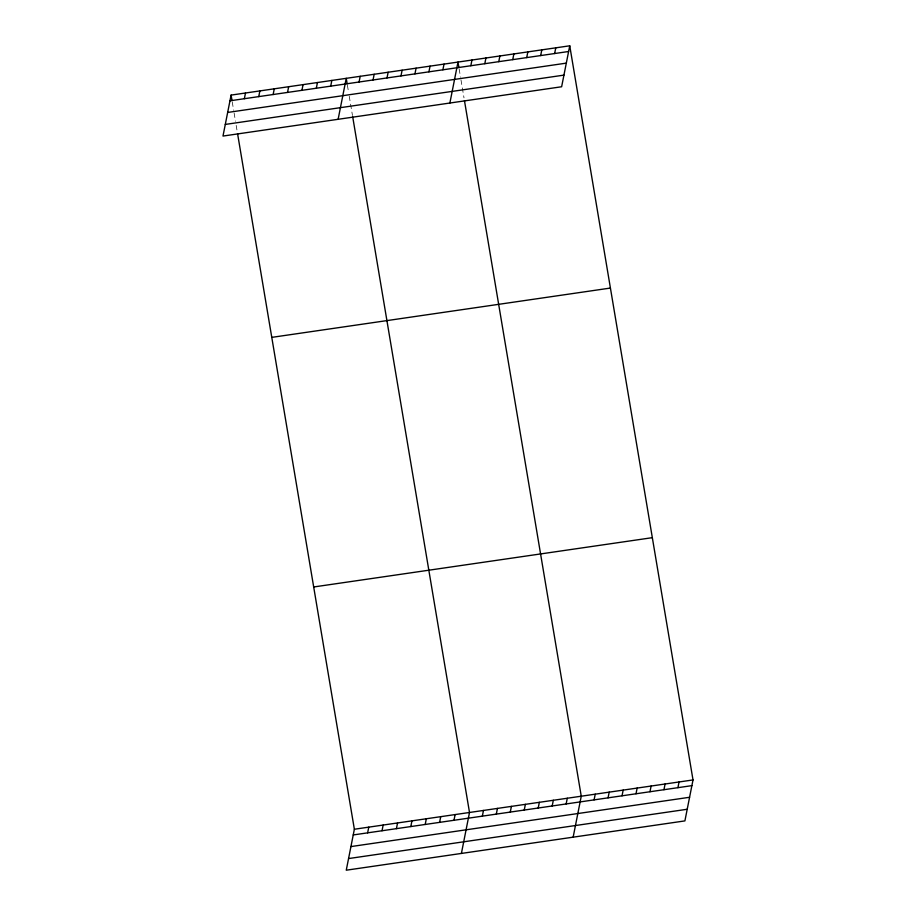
<?xml version="1.0" encoding="UTF-8"?>
<svg xmlns="http://www.w3.org/2000/svg" width="916" height="916" viewBox="0 0 916 916"><rect width="100%" height="100%" fill="white"/><g stroke="black" fill="none" stroke-linecap="round" stroke-linejoin="round"><path stroke-width="0.69" stroke-dasharray="4.58 3.44" d="M459.145 68.952L460.53 77.207M460.988 79.967L464 97.863M347.393 85.222L348.549 92.104M349.236 96.237L352.477 115.508M232.252 101.985L233.637 110.252M234.107 113L235.492 121.256M236.179 125.389L237.336 132.27"/><path stroke-width="1.37" d="M231.095 95.104L222.989 136.06L561.634 86.757L569.741 45.8L231.095 95.104L232.023 100.611M244.354 98.71L245.488 93.008M258.747 96.615L259.881 90.913M273.14 94.52L274.273 88.818M287.532 92.424L288.666 86.722M301.925 90.329L303.059 84.627M316.318 88.234L317.451 82.532M330.71 86.138L331.844 80.436M338.13 119.298L346.237 78.341L347.164 83.848M359.072 82.016L360.206 76.314M373.041 79.978L374.175 74.276M387.01 77.94L388.144 72.238M400.979 75.913L402.113 70.211M414.948 73.875L416.082 68.173M428.917 71.849L430.051 66.135M442.886 69.811L444.02 64.109M449.882 103.027L457.989 62.07L458.916 67.578M470.824 65.746L471.958 60.032M484.793 63.708L485.927 58.006M498.762 61.67L499.896 55.968M237.565 133.644L354.366 829.243L346.259 870.2L684.905 820.896L693.011 779.94L569.741 45.8M512.731 59.643L513.865 53.941M367.637 832.85L368.759 827.148M526.7 57.605L527.834 51.903M382.029 830.755L383.151 825.053M540.669 55.567L541.803 49.865M396.422 828.659L397.544 822.957M554.638 53.54L555.772 47.838M410.815 826.564L411.937 820.862M425.207 824.469L426.329 818.767M439.6 822.373L440.722 816.671M453.981 820.278L455.115 814.576M461.401 853.437L469.507 812.481L352.706 116.882M482.343 816.145L483.476 810.442M496.312 814.118L497.445 808.404M510.281 812.08L511.414 806.378M524.25 810.042L525.383 804.34M538.219 808.015L539.352 802.313M552.188 805.977L553.321 800.275M566.157 803.939L567.29 798.237M573.153 837.167L581.259 796.21L464.458 100.611M594.095 799.874L595.228 794.172M608.064 797.847L609.197 792.134M622.033 795.809L623.166 790.107M636.013 793.771L637.135 788.069M649.982 791.745L651.104 786.043M663.951 789.707L665.073 784.004M677.92 787.668L679.042 781.966M229.962 100.806L568.607 51.502M227.66 112.45L566.306 63.135M225.29 124.427L563.935 75.123M271.777 337.374L610.422 288.059M313.684 586.973L652.329 537.669M354.366 829.243L693.011 779.94M353.244 834.945L691.889 785.642M350.931 846.579L689.576 797.275M348.561 858.567L687.206 809.263"/></g></svg>
